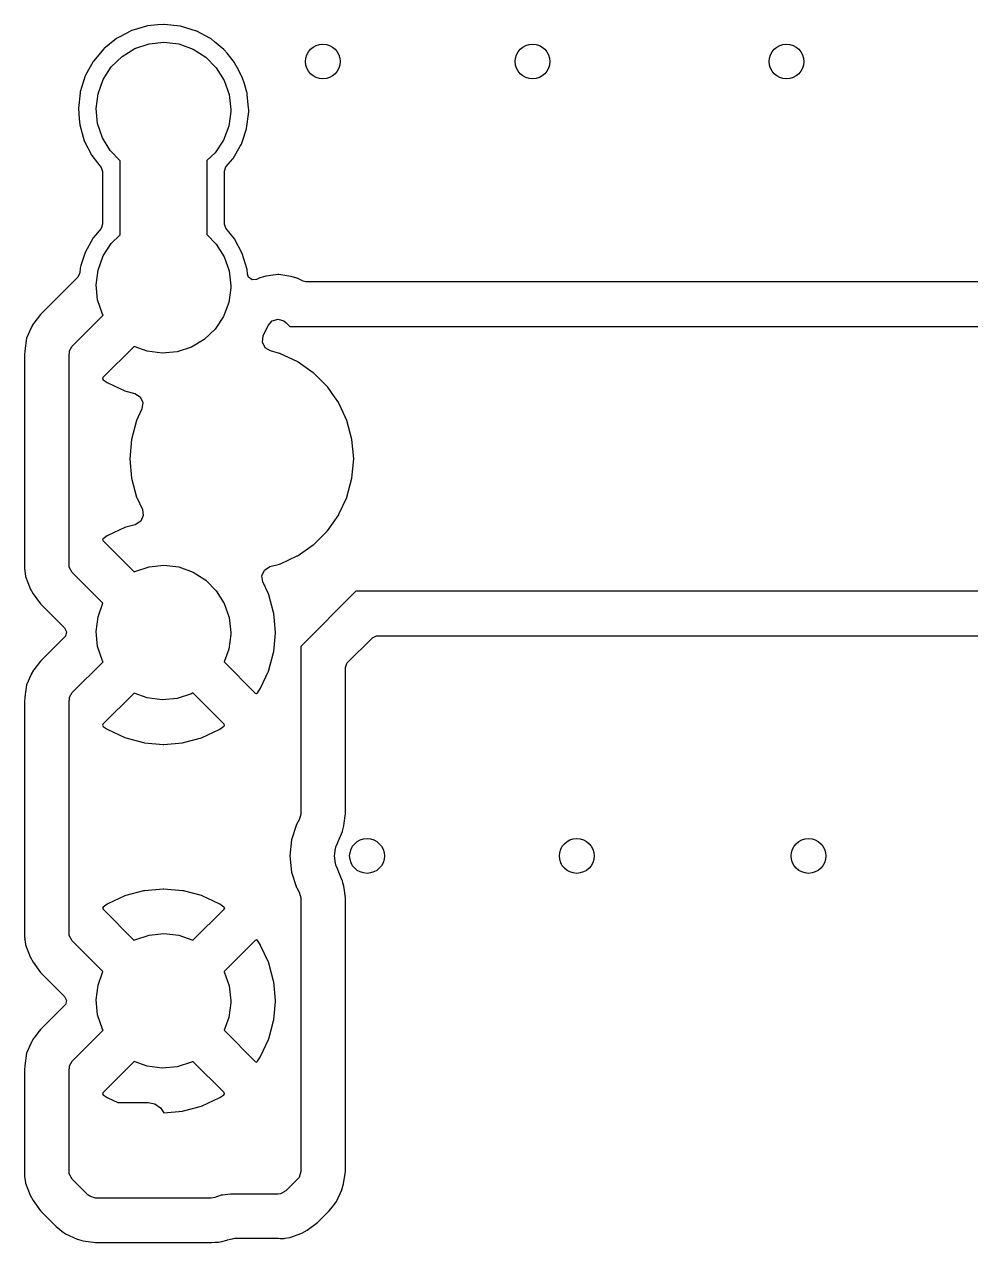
# Model space of a CAD drawing. Extents: x 2.37 to 5.13, y -5.38 to -2.62.
# Drawn here: x 4.275 to 4.703, y -4.355 to -3.803 of the extents above; entities that cross this region are included whole.
import ezdxf

# ---------------------------------------------------------------- set-up
doc = ezdxf.new("R2010")
doc.units = 0
doc.header["$MEASUREMENT"] = 0
doc.layers.add('BLACK', color=7, linetype='CONTINUOUS')

msp = doc.modelspace()

# ---------------------------------------------------------------- linework, layer by layer
at = {"layer": 'BLACK', "linetype": 'CONTINUOUS'}
for p, q in [((4.33057, -3.80382), (4.33008, -3.80397)), ((4.3353, -3.80339), (4.33057, -3.80382)), ((4.33793, -3.80315), (4.3353, -3.80339)), ((4.33808, -3.80314), (4.33793, -3.80315)), ((4.33793, -3.80315), (4.33793, -3.80315)), ((4.34557, -3.80393), (4.33808, -3.80314)), ((4.32118, -3.80708), (4.3168, -3.80937)), ((4.32335, -3.80595), (4.32118, -3.80708)), ((4.32349, -3.80591), (4.32335, -3.80595)), ((4.33008, -3.80397), (4.32349, -3.80591)), ((4.32349, -3.80591), (4.32349, -3.80591)), ((4.35276, -3.80616), (4.34557, -3.80393)), ((4.35289, -3.80622), (4.35276, -3.80616)), ((4.35883, -3.80944), (4.35289, -3.80622)), ((4.31071, -3.81427), (4.30606, -3.81982)), ((4.31081, -3.81416), (4.31071, -3.81427)), ((4.31071, -3.81427), (4.31071, -3.81427)), ((4.31092, -3.81407), (4.31081, -3.81416)), ((4.31656, -3.80953), (4.31092, -3.81407)), ((4.31092, -3.81407), (4.31092, -3.81407)), ((4.31668, -3.80944), (4.31656, -3.80953)), ((4.31656, -3.80953), (4.31656, -3.80953)), ((4.3168, -3.80937), (4.31668, -3.80944)), ((4.3168, -3.80937), (4.3168, -3.80937)), ((4.31902, -3.81769), (4.32482, -3.81412)), ((4.32482, -3.81412), (4.33125, -3.81193)), ((4.33125, -3.81193), (4.33802, -3.81122)), ((4.33802, -3.81122), (4.34477, -3.81203)), ((4.34477, -3.81203), (4.35118, -3.81431)), ((4.35118, -3.81431), (4.35693, -3.81795)), ((4.35939, -3.80974), (4.35883, -3.80944)), ((4.3595, -3.80983), (4.35939, -3.80974)), ((4.36094, -3.81102), (4.3595, -3.80983)), ((4.3595, -3.80983), (4.3595, -3.80983)), ((4.36519, -3.81454), (4.36094, -3.81102)), ((4.36528, -3.81465), (4.36519, -3.81454)), ((4.36659, -3.81626), (4.36528, -3.81465)), ((4.36528, -3.81465), (4.36528, -3.81465)), ((4.30596, -3.81993), (4.30234, -3.82653)), ((4.30606, -3.81982), (4.30596, -3.81993)), ((4.30606, -3.81982), (4.30606, -3.81982)), ((4.31416, -3.82245), (4.31902, -3.81769)), ((4.35693, -3.81795), (4.36172, -3.82278)), ((4.36995, -3.82038), (4.36659, -3.81626)), ((4.37002, -3.8205), (4.36995, -3.82038)), ((4.31048, -3.82817), (4.31416, -3.82245)), ((4.36172, -3.82278), (4.36532, -3.82855)), ((4.37118, -3.82269), (4.37002, -3.8205)), ((4.37002, -3.8205), (4.37002, -3.8205)), ((4.37349, -3.82703), (4.37118, -3.82269)), ((4.30234, -3.82653), (4.30006, -3.83371)), ((4.30815, -3.83456), (4.31048, -3.82817)), ((4.36532, -3.82855), (4.36756, -3.83497)), ((4.37443, -3.83015), (4.37349, -3.82703)), ((4.37555, -3.83385), (4.37443, -3.83015)), ((4.30001, -3.8341), (4.29922, -3.84119)), ((4.30004, -3.83385), (4.30001, -3.8341)), ((4.30006, -3.83371), (4.30004, -3.83385)), ((4.30004, -3.83385), (4.30004, -3.83385)), ((4.3073, -3.84131), (4.30815, -3.83456)), ((4.36756, -3.83497), (4.36832, -3.84173)), ((4.37566, -3.83424), (4.37555, -3.83385)), ((4.37573, -3.83489), (4.37566, -3.83424)), ((4.37633, -3.84105), (4.37573, -3.83489)), ((4.29922, -3.84119), (4.29923, -3.84134)), ((4.29923, -3.84134), (4.29923, -3.84134)), ((4.29923, -3.84134), (4.29962, -3.846)), ((4.30796, -3.84808), (4.3073, -3.84131)), ((4.36832, -3.84173), (4.36831, -3.84258)), ((4.3764, -3.84173), (4.37633, -3.84105)), ((4.37638, -3.84281), (4.3764, -3.84173)), ((4.29962, -3.846), (4.29985, -3.8487)), ((4.36831, -3.84258), (4.36736, -3.84932)), ((4.37544, -3.85028), (4.37638, -3.84281)), ((4.29985, -3.8487), (4.30192, -3.85594)), ((4.31011, -3.85453), (4.30796, -3.84808)), ((4.36736, -3.84932), (4.36494, -3.85568)), ((4.37351, -3.85607), (4.37539, -3.85042)), ((4.37539, -3.85042), (4.37544, -3.85028)), ((4.37539, -3.85042), (4.37539, -3.85042)), ((4.30192, -3.85594), (4.30537, -3.86264)), ((4.31363, -3.86035), (4.31011, -3.85453)), ((4.36494, -3.85568), (4.36118, -3.86134)), ((4.36941, -3.86385), (4.37259, -3.85827)), ((4.37259, -3.85827), (4.37306, -3.85743)), ((4.37306, -3.85743), (4.37351, -3.85607)), ((4.30537, -3.86264), (4.30792, -3.86586)), ((4.31812, -3.865), (4.31363, -3.86035)), ((4.36118, -3.86134), (4.35749, -3.86486)), ((4.36609, -3.86774), (4.36925, -3.86409)), ((4.36925, -3.86409), (4.36934, -3.86398)), ((4.36925, -3.86409), (4.36925, -3.86409)), ((4.36934, -3.86398), (4.36941, -3.86385)), ((4.36941, -3.86385), (4.36941, -3.86385)), ((4.30792, -3.86586), (4.3096, -3.86797)), ((4.3096, -3.86797), (4.31023, -3.86978)), ((4.31023, -3.86978), (4.31023, -3.89371)), ((4.31812, -3.89849), (4.31812, -3.865)), ((4.35749, -3.86486), (4.35749, -3.89844)), ((4.36539, -3.86964), (4.36609, -3.86774)), ((4.36539, -3.89366), (4.36539, -3.86964)), ((4.30955, -3.89558), (4.30606, -3.89974)), ((4.31023, -3.89371), (4.30955, -3.89558)), ((4.36604, -3.8955), (4.36539, -3.89366)), ((4.36995, -3.9003), (4.36604, -3.8955)), ((4.30596, -3.89985), (4.30234, -3.90645)), ((4.30606, -3.89974), (4.30596, -3.89985)), ((4.30606, -3.89974), (4.30606, -3.89974)), ((4.31048, -3.90809), (4.31416, -3.90237)), ((4.31416, -3.90237), (4.31812, -3.89849)), ((4.35749, -3.89844), (4.36172, -3.9027)), ((4.36172, -3.9027), (4.36532, -3.90847)), ((4.37349, -3.90695), (4.36995, -3.9003)), ((4.30229, -3.90659), (4.30042, -3.91248)), ((4.30234, -3.90645), (4.30229, -3.90659)), ((4.30815, -3.91448), (4.31048, -3.90809)), ((4.36532, -3.90847), (4.36756, -3.91489)), ((4.37566, -3.91416), (4.37349, -3.90695)), ((4.30006, -3.91363), (4.29982, -3.91579)), ((4.30042, -3.91248), (4.30006, -3.91363)), ((4.37568, -3.9143), (4.37566, -3.91416)), ((4.29895, -3.91777), (4.28212, -3.93461)), ((4.29979, -3.91604), (4.29895, -3.91777)), ((4.29982, -3.91579), (4.29979, -3.91604)), ((4.3073, -3.92123), (4.30815, -3.91448)), ((4.36756, -3.91489), (4.36832, -3.92165)), ((4.37588, -3.91636), (4.37568, -3.9143)), ((4.37637, -3.91771), (4.37588, -3.91636)), ((4.37798, -3.91888), (4.37637, -3.91771)), ((4.37997, -3.91873), (4.37798, -3.91888)), ((4.38148, -3.91806), (4.37997, -3.91873)), ((4.38158, -3.91803), (4.38148, -3.91806)), ((4.38271, -3.91771), (4.38158, -3.91803)), ((4.38158, -3.91803), (4.38158, -3.91803)), ((4.38417, -3.91729), (4.38271, -3.91771)), ((4.38427, -3.91728), (4.38417, -3.91729)), ((4.38966, -3.91655), (4.38427, -3.91728)), ((4.38427, -3.91728), (4.38427, -3.91728)), ((4.38987, -3.91652), (4.38966, -3.91655)), ((4.39007, -3.91655), (4.38987, -3.91652)), ((4.39545, -3.91737), (4.39007, -3.91655)), ((4.39556, -3.91738), (4.39545, -3.91737)), ((4.39545, -3.91737), (4.39545, -3.91737)), ((4.39823, -3.91819), (4.39556, -3.91738)), ((4.39833, -3.91823), (4.39823, -3.91819)), ((4.40106, -3.91951), (4.39833, -3.91823)), ((4.39833, -3.91823), (4.39833, -3.91823)), ((4.40229, -3.91978), (4.40106, -3.91951)), ((4.30796, -3.928), (4.3073, -3.92123)), ((4.36831, -3.92251), (4.36736, -3.92924)), ((4.36832, -3.92165), (4.36831, -3.92251)), ((4.94041, -3.91978), (4.40229, -3.91978)), ((4.31011, -3.93445), (4.30796, -3.928)), ((4.36736, -3.92924), (4.36494, -3.9356)), ((4.28212, -3.93461), (4.27903, -3.93859)), ((4.29642, -3.9489), (4.31039, -3.93492)), ((4.31039, -3.93492), (4.31011, -3.93445)), ((4.36494, -3.9356), (4.36118, -3.94127)), ((4.27778, -3.9407), (4.27577, -3.94532)), ((4.27789, -3.94051), (4.27778, -3.9407)), ((4.27898, -3.93866), (4.27789, -3.94051)), ((4.27903, -3.93859), (4.27898, -3.93866)), ((4.27898, -3.93866), (4.27898, -3.93866)), ((4.36118, -3.94127), (4.35625, -3.94596)), ((4.38299, -3.94427), (4.38517, -3.9396)), ((4.38517, -3.9396), (4.38702, -3.9375)), ((4.38702, -3.9375), (4.38971, -3.93673)), ((4.38971, -3.93673), (4.39238, -3.93754)), ((4.39238, -3.93754), (4.39318, -3.93819)), ((4.39318, -3.93819), (4.39499, -3.94)), ((4.39499, -3.94), (4.94999, -3.94)), ((4.27577, -3.94532), (4.27495, -3.95101)), ((4.35625, -3.94596), (4.35041, -3.94944)), ((4.3826, -3.94719), (4.38299, -3.94427)), ((4.38382, -3.94971), (4.3826, -3.94719)), ((4.27492, -3.95149), (4.27477, -3.9525)), ((4.27477, -3.9525), (4.27477, -4.0479)), ((4.27494, -3.95122), (4.27492, -3.95149)), ((4.27495, -3.95112), (4.27494, -3.95122)), ((4.27494, -3.95122), (4.27494, -3.95122)), ((4.27495, -3.95101), (4.27495, -3.95112)), ((4.29499, -4.0479), (4.29499, -3.9525)), ((4.29499, -3.9525), (4.29516, -3.9525)), ((4.29516, -3.95101), (4.29642, -3.9489)), ((4.29516, -3.9525), (4.29516, -3.95101)), ((4.32453, -3.94907), (4.31036, -3.96324)), ((4.33042, -3.95126), (4.32453, -3.94907)), ((4.33717, -3.95216), (4.33042, -3.95126)), ((4.34394, -3.95154), (4.33717, -3.95216)), ((4.35041, -3.94944), (4.34394, -3.95154)), ((4.3862, -3.95116), (4.38382, -3.94971)), ((4.39038, -3.95228), (4.3862, -3.95116)), ((4.39059, -3.95233), (4.39038, -3.95228)), ((4.39038, -3.95228), (4.39038, -3.95228)), ((4.39078, -3.95243), (4.39059, -3.95233)), ((4.39841, -3.95598), (4.39078, -3.95243)), ((4.39078, -3.95243), (4.39078, -3.95243)), ((4.3986, -3.95607), (4.39841, -3.95598)), ((4.39841, -3.95598), (4.39841, -3.95598)), ((4.39878, -3.9562), (4.3986, -3.95607)), ((4.40567, -3.96102), (4.39878, -3.9562)), ((4.39878, -3.9562), (4.39878, -3.9562)), ((4.31036, -3.96324), (4.31011, -3.96371)), ((4.31011, -3.96371), (4.31047, -3.96418)), ((4.40584, -3.96114), (4.40567, -3.96102)), ((4.40567, -3.96102), (4.40567, -3.96102)), ((4.4121, -3.96739), (4.40584, -3.96114)), ((4.31047, -3.96418), (4.31228, -3.96544)), ((4.31228, -3.96544), (4.31265, -3.96566)), ((4.31265, -3.96566), (4.32027, -3.96921)), ((4.32027, -3.96921), (4.32067, -3.96936)), ((4.32067, -3.96936), (4.32483, -3.97047)), ((4.41222, -3.96757), (4.4121, -3.96739)), ((4.41527, -3.97193), (4.41222, -3.96757)), ((4.41222, -3.96757), (4.41222, -3.96757)), ((4.32483, -3.97047), (4.32722, -3.97193)), ((4.32722, -3.97193), (4.32844, -3.97444)), ((4.32844, -3.97444), (4.32804, -3.97736)), ((4.41717, -3.97464), (4.41527, -3.97193)), ((4.41726, -3.97483), (4.41717, -3.97464)), ((4.41844, -3.97736), (4.41726, -3.97483)), ((4.41726, -3.97483), (4.41726, -3.97483)), ((4.32804, -3.97736), (4.32557, -3.98265)), ((4.4209, -3.98265), (4.41844, -3.97736)), ((4.32557, -3.98265), (4.32329, -3.99119)), ((4.42319, -3.99119), (4.4209, -3.98265)), ((4.32329, -3.99119), (4.32251, -4)), ((4.42396, -4), (4.42319, -3.99119)), ((4.32251, -4), (4.32329, -4.00881)), ((4.42319, -4.00881), (4.42396, -4)), ((4.32329, -4.00881), (4.32557, -4.01735)), ((4.4209, -4.01735), (4.42319, -4.00881)), ((4.32557, -4.01735), (4.32567, -4.01754)), ((4.32567, -4.01754), (4.32567, -4.01754)), ((4.32567, -4.01754), (4.32821, -4.02299)), ((4.41726, -4.02517), (4.42081, -4.01754)), ((4.42081, -4.01754), (4.4209, -4.01735)), ((4.42081, -4.01754), (4.42081, -4.01754)), ((4.32821, -4.02299), (4.32862, -4.02576)), ((4.32499, -4.02988), (4.32067, -4.03104)), ((4.32748, -4.02831), (4.32499, -4.02988)), ((4.32862, -4.02576), (4.32748, -4.02831)), ((4.4121, -4.03261), (4.41717, -4.02536)), ((4.41717, -4.02536), (4.41726, -4.02517)), ((4.41726, -4.02517), (4.41726, -4.02517)), ((4.31228, -4.03495), (4.31044, -4.03624)), ((4.31265, -4.03474), (4.31228, -4.03495)), ((4.32027, -4.03118), (4.31265, -4.03474)), ((4.32067, -4.03104), (4.32027, -4.03118)), ((4.40584, -4.03886), (4.4121, -4.03261)), ((4.31044, -4.03624), (4.31011, -4.03665)), ((4.31011, -4.03665), (4.31039, -4.03718)), ((4.31039, -4.03718), (4.32452, -4.05131)), ((4.39878, -4.0438), (4.40567, -4.03898)), ((4.40567, -4.03898), (4.40584, -4.03886)), ((4.40567, -4.03898), (4.40567, -4.03898)), ((4.39078, -4.04757), (4.39841, -4.04402)), ((4.39841, -4.04402), (4.3986, -4.04393)), ((4.39841, -4.04402), (4.39841, -4.04402)), ((4.3986, -4.04393), (4.39878, -4.0438)), ((4.27477, -4.0479), (4.27484, -4.04885)), ((4.27484, -4.04885), (4.27484, -4.04898)), ((4.27484, -4.04898), (4.27484, -4.04898)), ((4.27484, -4.04898), (4.27484, -4.04902)), ((4.27484, -4.04902), (4.27484, -4.04902)), ((4.27484, -4.04902), (4.27487, -4.04942)), ((4.27487, -4.04942), (4.2749, -4.05014)), ((4.2749, -4.05014), (4.27491, -4.05019)), ((4.27491, -4.05019), (4.27491, -4.05019)), ((4.27491, -4.05019), (4.27495, -4.05051)), ((4.27495, -4.05051), (4.27496, -4.05059)), ((4.27496, -4.05059), (4.27497, -4.05062)), ((4.27497, -4.05077), (4.27496, -4.05085)), ((4.27496, -4.05085), (4.275, -4.05084)), ((4.27497, -4.05062), (4.27498, -4.05076)), ((4.27498, -4.05077), (4.27497, -4.05077)), ((4.27498, -4.05076), (4.27498, -4.05077)), ((4.275, -4.05084), (4.27534, -4.05335)), ((4.29503, -4.0479), (4.29499, -4.0479)), ((4.29509, -4.04905), (4.29503, -4.0479)), ((4.29643, -4.05151), (4.29509, -4.04905)), ((4.31038, -4.06545), (4.29643, -4.05151)), ((4.32452, -4.05131), (4.32482, -4.05113)), ((4.32482, -4.05113), (4.33125, -4.04894)), ((4.33125, -4.04894), (4.33802, -4.04823)), ((4.33802, -4.04823), (4.34477, -4.04903)), ((4.34477, -4.04903), (4.35118, -4.05132)), ((4.35118, -4.05132), (4.35693, -4.05496)), ((4.38241, -4.05301), (4.38355, -4.05046)), ((4.38355, -4.05046), (4.38604, -4.04888)), ((4.38604, -4.04888), (4.39038, -4.04772)), ((4.39038, -4.04772), (4.39059, -4.04767)), ((4.39038, -4.04772), (4.39038, -4.04772)), ((4.39059, -4.04767), (4.39078, -4.04757)), ((4.27534, -4.05335), (4.27735, -4.05874)), ((4.35693, -4.05496), (4.36172, -4.05979)), ((4.38283, -4.05577), (4.38241, -4.05301)), ((4.38536, -4.0612), (4.38283, -4.05577)), ((4.27735, -4.05874), (4.27869, -4.0612)), ((4.27869, -4.0612), (4.28214, -4.0658)), ((4.36172, -4.05979), (4.36532, -4.06556)), ((4.38551, -4.06161), (4.38536, -4.0612)), ((4.38768, -4.06973), (4.38551, -4.06161)), ((4.42499, -4.06), (4.39999, -4.085)), ((4.96499, -4.06), (4.42499, -4.06)), ((4.28214, -4.0658), (4.29301, -4.07668)), ((4.30815, -4.07157), (4.31038, -4.06545)), ((4.36532, -4.06556), (4.36756, -4.07198)), ((4.3073, -4.07831), (4.30815, -4.07157)), ((4.36756, -4.07198), (4.36832, -4.07874)), ((4.38776, -4.07015), (4.38768, -4.06973)), ((4.38849, -4.07852), (4.38776, -4.07015)), ((4.29301, -4.07668), (4.29386, -4.07849)), ((4.29386, -4.07849), (4.29334, -4.08041)), ((4.30796, -4.08508), (4.3073, -4.07831)), ((4.36831, -4.07959), (4.36736, -4.08633)), ((4.36832, -4.07874), (4.36831, -4.07959)), ((4.38776, -4.08733), (4.38849, -4.07896)), ((4.38849, -4.07896), (4.38849, -4.07852)), ((4.29301, -4.0808), (4.28212, -4.09169)), ((4.29334, -4.08041), (4.29301, -4.0808)), ((4.31011, -4.09154), (4.30796, -4.08508)), ((4.39999, -4.085), (4.39999, -4.16108)), ((4.42106, -4.09252), (4.43251, -4.08107)), ((4.43251, -4.08107), (4.43432, -4.08023)), ((4.43432, -4.08023), (4.43457, -4.08022)), ((4.43457, -4.08022), (4.95541, -4.08022)), ((4.36736, -4.08633), (4.36521, -4.092)), ((4.38551, -4.09587), (4.38768, -4.08775)), ((4.38768, -4.08775), (4.38776, -4.08733)), ((4.27898, -4.09575), (4.27789, -4.09759)), ((4.27903, -4.09567), (4.27898, -4.09575)), ((4.27898, -4.09575), (4.27898, -4.09575)), ((4.28212, -4.09169), (4.27903, -4.09567)), ((4.29642, -4.10599), (4.31039, -4.09201)), ((4.31039, -4.09201), (4.31011, -4.09154)), ((4.36521, -4.092), (4.37939, -4.10619)), ((4.38181, -4.1039), (4.38536, -4.09628)), ((4.38536, -4.09628), (4.38551, -4.09587)), ((4.42021, -4.09458), (4.42089, -4.09271)), ((4.42021, -4.16108), (4.42021, -4.09458)), ((4.42089, -4.09271), (4.42106, -4.09252)), ((4.27778, -4.09778), (4.27577, -4.1024)), ((4.27789, -4.09759), (4.27778, -4.09778)), ((4.27577, -4.1024), (4.27495, -4.1081)), ((4.29516, -4.1081), (4.29642, -4.10599)), ((4.32453, -4.10615), (4.31036, -4.12033)), ((4.33042, -4.10835), (4.32453, -4.10615)), ((4.35041, -4.10653), (4.34394, -4.10863)), ((4.35106, -4.10614), (4.35041, -4.10653)), ((4.36522, -4.1203), (4.35106, -4.10614)), ((4.37939, -4.10619), (4.37986, -4.10644)), ((4.37986, -4.10644), (4.38033, -4.10607)), ((4.38033, -4.10607), (4.38159, -4.10427)), ((4.38159, -4.10427), (4.38181, -4.1039)), ((4.27492, -4.10858), (4.27477, -4.10958)), ((4.27477, -4.10958), (4.27477, -4.21482)), ((4.27494, -4.10831), (4.27492, -4.10858)), ((4.27495, -4.1082), (4.27494, -4.10831)), ((4.27494, -4.10831), (4.27494, -4.10831)), ((4.27495, -4.1081), (4.27495, -4.1082)), ((4.29499, -4.21482), (4.29499, -4.10958)), ((4.29499, -4.10958), (4.29516, -4.10958)), ((4.29516, -4.10958), (4.29516, -4.1081)), ((4.33717, -4.10925), (4.33042, -4.10835)), ((4.34394, -4.10863), (4.33717, -4.10925)), ((4.31036, -4.12033), (4.31011, -4.12079)), ((4.31011, -4.12079), (4.31047, -4.12126)), ((4.31047, -4.12126), (4.31228, -4.12253)), ((4.31228, -4.12253), (4.31265, -4.12274)), ((4.31265, -4.12274), (4.32027, -4.1263)), ((4.35534, -4.1263), (4.36296, -4.12274)), ((4.36296, -4.12274), (4.36334, -4.12253)), ((4.36334, -4.12253), (4.36517, -4.12124)), ((4.36517, -4.12124), (4.3655, -4.12083)), ((4.3655, -4.12083), (4.36522, -4.1203)), ((4.32027, -4.1263), (4.32067, -4.12644)), ((4.32067, -4.12644), (4.32879, -4.12862)), ((4.32879, -4.12862), (4.32922, -4.12869)), ((4.32922, -4.12869), (4.33759, -4.12943)), ((4.33759, -4.12943), (4.33802, -4.12943)), ((4.33802, -4.12943), (4.3464, -4.12869)), ((4.3464, -4.12869), (4.34682, -4.12862)), ((4.34682, -4.12862), (4.35494, -4.12644)), ((4.35494, -4.12644), (4.35534, -4.1263)), ((4.39999, -4.16108), (4.39932, -4.16356)), ((4.41968, -4.16509), (4.4201, -4.16186)), ((4.4201, -4.16186), (4.42021, -4.16108)), ((4.39805, -4.16577), (4.39579, -4.17273)), ((4.39932, -4.16356), (4.39805, -4.16577)), ((4.41885, -4.1688), (4.41952, -4.16632)), ((4.41952, -4.16632), (4.41968, -4.16509)), ((4.39579, -4.17273), (4.39502, -4.18)), ((4.41678, -4.17376), (4.41683, -4.17367)), ((4.41683, -4.17367), (4.41693, -4.17343)), ((4.41693, -4.17343), (4.41882, -4.16889)), ((4.41882, -4.16889), (4.41885, -4.1688)), ((4.41882, -4.16889), (4.41882, -4.16889)), ((4.41524, -4.18), (4.41558, -4.17781)), ((4.41558, -4.17781), (4.41564, -4.17726)), ((4.41564, -4.17726), (4.41576, -4.17672)), ((4.41576, -4.17672), (4.41596, -4.17544)), ((4.41596, -4.17544), (4.41655, -4.17428)), ((4.41655, -4.17428), (4.41674, -4.17384)), ((4.41674, -4.17384), (4.41676, -4.17382)), ((4.41674, -4.17384), (4.41674, -4.17384)), ((4.41676, -4.17382), (4.41677, -4.17378)), ((4.41677, -4.17378), (4.41678, -4.17376)), ((4.41678, -4.17376), (4.41678, -4.17376)), ((4.39502, -4.18), (4.39579, -4.18727)), ((4.41558, -4.18219), (4.41524, -4.18)), ((4.41561, -4.18249), (4.41558, -4.18219)), ((4.41564, -4.18274), (4.41561, -4.18249)), ((4.41576, -4.18328), (4.41564, -4.18274)), ((4.41596, -4.18456), (4.41576, -4.18328)), ((4.41655, -4.18571), (4.41596, -4.18456)), ((4.39579, -4.18727), (4.39805, -4.19423)), ((4.41674, -4.18616), (4.41655, -4.18571)), ((4.41676, -4.18618), (4.41674, -4.18616)), ((4.41674, -4.18616), (4.41674, -4.18616)), ((4.41677, -4.18622), (4.41676, -4.18618)), ((4.41683, -4.18633), (4.41677, -4.18622)), ((4.41692, -4.18655), (4.41683, -4.18633)), ((4.4188, -4.19109), (4.41692, -4.18655)), ((4.32879, -4.19579), (4.32067, -4.19797)), ((4.32922, -4.19572), (4.32879, -4.19579)), ((4.33759, -4.19498), (4.32922, -4.19572)), ((4.33802, -4.19498), (4.33759, -4.19498)), ((4.3464, -4.19572), (4.33802, -4.19498)), ((4.34682, -4.19579), (4.3464, -4.19572)), ((4.35494, -4.19797), (4.34682, -4.19579)), ((4.39805, -4.19423), (4.39818, -4.19445)), ((4.39818, -4.19445), (4.39818, -4.19445)), ((4.39818, -4.19445), (4.39932, -4.19644)), ((4.41885, -4.1912), (4.4188, -4.19109)), ((4.4191, -4.19211), (4.41885, -4.1912)), ((4.41941, -4.19328), (4.4191, -4.19211)), ((4.41952, -4.19368), (4.41941, -4.19328)), ((4.41953, -4.19378), (4.41952, -4.19368)), ((4.41964, -4.19464), (4.41953, -4.19378)), ((4.41953, -4.19378), (4.41953, -4.19378)), ((4.42021, -4.19892), (4.41964, -4.19464)), ((4.32027, -4.19811), (4.31265, -4.20167)), ((4.32067, -4.19797), (4.32027, -4.19811)), ((4.35534, -4.19811), (4.35494, -4.19797)), ((4.36296, -4.20167), (4.35534, -4.19811)), ((4.39932, -4.19644), (4.39999, -4.19892)), ((4.39999, -4.19892), (4.39999, -4.32295)), ((4.42021, -4.32295), (4.42021, -4.19892)), ((4.31044, -4.20317), (4.31011, -4.20358)), ((4.31011, -4.20358), (4.31039, -4.20411)), ((4.31039, -4.20411), (4.32452, -4.21824)), ((4.31228, -4.20188), (4.31044, -4.20317)), ((4.31265, -4.20167), (4.31228, -4.20188)), ((4.35111, -4.21822), (4.36525, -4.20408)), ((4.36334, -4.20188), (4.36296, -4.20167)), ((4.36514, -4.20314), (4.36334, -4.20188)), ((4.36551, -4.20362), (4.36514, -4.20314)), ((4.36525, -4.20408), (4.36551, -4.20362)), ((4.27477, -4.21482), (4.27484, -4.21578)), ((4.27484, -4.21578), (4.27484, -4.21591)), ((4.27484, -4.21591), (4.27484, -4.21591)), ((4.27484, -4.21591), (4.2749, -4.21706)), ((4.2749, -4.21706), (4.27491, -4.21712)), ((4.27491, -4.21712), (4.27491, -4.21712)), ((4.27491, -4.21712), (4.27495, -4.21743)), ((4.27495, -4.21743), (4.27496, -4.21752)), ((4.27496, -4.21752), (4.27497, -4.21755)), ((4.27497, -4.2177), (4.27496, -4.21778)), ((4.27496, -4.21778), (4.275, -4.21777)), ((4.27497, -4.21755), (4.27498, -4.21769)), ((4.27498, -4.2177), (4.27497, -4.2177)), ((4.27498, -4.21769), (4.27498, -4.2177)), ((4.275, -4.21777), (4.27534, -4.22028)), ((4.29503, -4.21482), (4.29499, -4.21482)), ((4.29509, -4.21598), (4.29503, -4.21482)), ((4.29643, -4.21844), (4.29509, -4.21598)), ((4.32482, -4.21806), (4.33125, -4.21587)), ((4.33125, -4.21587), (4.33802, -4.21516)), ((4.33802, -4.21516), (4.34477, -4.21596)), ((4.34477, -4.21596), (4.35111, -4.21822)), ((4.27534, -4.22028), (4.27735, -4.22567)), ((4.31038, -4.23238), (4.29643, -4.21844)), ((4.32452, -4.21824), (4.32482, -4.21806)), ((4.37937, -4.21825), (4.36525, -4.23237)), ((4.3799, -4.21797), (4.37937, -4.21825)), ((4.38031, -4.2183), (4.3799, -4.21797)), ((4.38159, -4.22014), (4.38031, -4.2183)), ((4.38181, -4.22051), (4.38159, -4.22014)), ((4.38536, -4.22813), (4.38181, -4.22051)), ((4.27735, -4.22567), (4.27869, -4.22813)), ((4.27869, -4.22813), (4.28214, -4.23273)), ((4.38551, -4.22854), (4.38536, -4.22813)), ((4.38768, -4.23666), (4.38551, -4.22854)), ((4.28214, -4.23273), (4.29301, -4.24361)), ((4.30815, -4.23849), (4.31038, -4.23238)), ((4.36525, -4.23237), (4.36532, -4.23249)), ((4.36532, -4.23249), (4.36756, -4.23891)), ((4.3073, -4.24524), (4.30815, -4.23849)), ((4.36756, -4.23891), (4.36832, -4.24567)), ((4.38776, -4.23708), (4.38768, -4.23666)), ((4.38849, -4.24545), (4.38776, -4.23708)), ((4.29301, -4.24361), (4.29386, -4.24542)), ((4.29386, -4.24542), (4.29334, -4.24734)), ((4.30796, -4.25201), (4.3073, -4.24524)), ((4.38849, -4.24588), (4.38849, -4.24545)), ((4.29301, -4.24773), (4.28212, -4.25862)), ((4.29334, -4.24734), (4.29301, -4.24773)), ((4.36831, -4.24652), (4.36736, -4.25326)), ((4.36832, -4.24567), (4.36831, -4.24652)), ((4.38776, -4.25426), (4.38849, -4.24588)), ((4.31011, -4.25847), (4.30796, -4.25201)), ((4.36736, -4.25326), (4.36521, -4.25893)), ((4.38551, -4.2628), (4.38768, -4.25468)), ((4.38768, -4.25468), (4.38776, -4.25426)), ((4.2815, -4.25942), (4.27903, -4.2626)), ((4.28207, -4.25869), (4.2815, -4.25942)), ((4.28212, -4.25862), (4.28207, -4.25869)), ((4.28207, -4.25869), (4.28207, -4.25869)), ((4.29642, -4.27292), (4.31039, -4.25894)), ((4.31039, -4.25894), (4.31011, -4.25847)), ((4.36521, -4.25893), (4.37939, -4.27312)), ((4.27778, -4.26471), (4.27577, -4.26933)), ((4.27801, -4.26431), (4.27778, -4.26471)), ((4.27898, -4.26268), (4.27801, -4.26431)), ((4.27903, -4.2626), (4.27898, -4.26268)), ((4.27898, -4.26268), (4.27898, -4.26268)), ((4.38181, -4.27083), (4.38536, -4.26321)), ((4.38536, -4.26321), (4.38551, -4.2628)), ((4.27577, -4.26933), (4.27495, -4.27503)), ((4.29516, -4.27503), (4.29642, -4.27292)), ((4.32453, -4.27308), (4.31036, -4.28726)), ((4.33042, -4.27527), (4.32453, -4.27308)), ((4.35106, -4.27307), (4.35041, -4.27346)), ((4.36522, -4.28723), (4.35106, -4.27307)), ((4.37986, -4.27337), (4.38033, -4.273)), ((4.38033, -4.273), (4.38159, -4.2712)), ((4.38159, -4.2712), (4.38181, -4.27083)), ((4.27492, -4.2755), (4.27477, -4.27651)), ((4.27477, -4.27651), (4.27477, -4.32295)), ((4.27494, -4.27524), (4.27492, -4.2755)), ((4.27495, -4.27513), (4.27494, -4.27524)), ((4.27494, -4.27524), (4.27494, -4.27524)), ((4.27495, -4.27503), (4.27495, -4.27513)), ((4.29499, -4.32295), (4.29499, -4.27651)), ((4.29499, -4.27651), (4.29516, -4.27651)), ((4.29516, -4.27651), (4.29516, -4.27503)), ((4.33717, -4.27617), (4.33042, -4.27527)), ((4.34394, -4.27556), (4.33717, -4.27617)), ((4.35041, -4.27346), (4.34394, -4.27556)), ((4.37939, -4.27312), (4.37986, -4.27337)), ((4.31036, -4.28726), (4.31011, -4.28772)), ((4.31011, -4.28772), (4.31047, -4.28819)), ((4.31047, -4.28819), (4.31228, -4.28946)), ((4.31228, -4.28946), (4.31265, -4.28967)), ((4.36296, -4.28967), (4.36334, -4.28946)), ((4.36334, -4.28946), (4.36517, -4.28817)), ((4.36517, -4.28817), (4.3655, -4.28776)), ((4.3655, -4.28776), (4.36522, -4.28723)), ((4.31265, -4.28967), (4.31715, -4.29177)), ((4.31715, -4.29177), (4.33083, -4.29177)), ((4.33083, -4.29177), (4.33384, -4.29237)), ((4.33384, -4.29237), (4.33639, -4.29408)), ((4.33639, -4.29408), (4.33792, -4.29636)), ((4.34682, -4.29555), (4.35494, -4.29337)), ((4.35494, -4.29337), (4.35534, -4.29322)), ((4.35534, -4.29322), (4.36296, -4.28967)), ((4.33792, -4.29636), (4.33802, -4.29636)), ((4.33802, -4.29636), (4.3464, -4.29562)), ((4.3464, -4.29562), (4.34682, -4.29555)), ((4.27477, -4.32295), (4.27477, -4.32298)), ((4.27477, -4.32298), (4.27484, -4.32426)), ((4.27484, -4.32426), (4.27489, -4.32511)), ((4.27489, -4.32511), (4.275, -4.32616)), ((4.275, -4.32616), (4.27501, -4.3262)), ((4.27501, -4.3262), (4.27501, -4.3262)), ((4.27501, -4.3262), (4.27532, -4.32815)), ((4.27532, -4.32815), (4.27535, -4.3283)), ((4.27535, -4.3283), (4.27736, -4.33369)), ((4.2951, -4.324), (4.29499, -4.32295)), ((4.29644, -4.32645), (4.2951, -4.324)), ((4.30354, -4.33355), (4.29644, -4.32645)), ((4.39854, -4.32645), (4.39319, -4.3318)), ((4.3992, -4.32563), (4.39854, -4.32645)), ((4.39999, -4.32295), (4.3992, -4.32563)), ((4.41939, -4.32864), (4.42021, -4.32295)), ((4.27736, -4.33369), (4.2787, -4.33614)), ((4.30436, -4.33421), (4.30354, -4.33355)), ((4.36395, -4.33375), (4.36098, -4.33474)), ((4.36421, -4.33367), (4.36395, -4.33375)), ((4.36395, -4.33375), (4.36395, -4.33375)), ((4.36448, -4.33364), (4.36421, -4.33367)), ((4.36811, -4.33326), (4.36448, -4.33364)), ((4.36448, -4.33364), (4.36448, -4.33364)), ((4.36824, -4.33325), (4.36811, -4.33326)), ((4.36811, -4.33326), (4.36811, -4.33326)), ((4.38969, -4.33325), (4.36824, -4.33325)), ((4.39074, -4.33313), (4.38969, -4.33325)), ((4.39319, -4.3318), (4.39074, -4.33313)), ((4.41621, -4.33656), (4.4186, -4.33132)), ((4.4186, -4.33132), (4.41939, -4.32864)), ((4.2787, -4.33614), (4.28215, -4.34075)), ((4.30704, -4.335), (4.30436, -4.33421)), ((4.35941, -4.335), (4.30704, -4.335)), ((4.36098, -4.33474), (4.35941, -4.335)), ((4.41283, -4.34075), (4.41428, -4.33914)), ((4.41428, -4.33914), (4.41494, -4.33831)), ((4.41494, -4.33831), (4.41621, -4.33656)), ((4.28215, -4.34075), (4.28924, -4.34784)), ((4.40749, -4.34609), (4.41283, -4.34075)), ((4.28924, -4.34784), (4.29085, -4.34929)), ((4.29085, -4.34929), (4.29168, -4.34995)), ((4.29168, -4.34995), (4.29343, -4.35122)), ((4.40043, -4.35088), (4.40288, -4.34954)), ((4.40288, -4.34954), (4.40749, -4.34609)), ((4.29343, -4.35122), (4.29867, -4.35361)), ((4.29867, -4.35361), (4.29877, -4.35364)), ((4.29877, -4.35364), (4.29877, -4.35364)), ((4.29877, -4.35364), (4.30074, -4.35422)), ((4.30074, -4.35422), (4.30135, -4.3544)), ((4.30135, -4.3544), (4.30704, -4.35522)), ((4.30704, -4.35522), (4.35941, -4.35522)), ((4.35941, -4.35522), (4.35947, -4.35521)), ((4.35947, -4.35521), (4.36118, -4.35507)), ((4.35947, -4.35521), (4.35947, -4.35521)), ((4.36118, -4.35507), (4.36265, -4.35496)), ((4.36265, -4.35496), (4.36422, -4.3547)), ((4.36422, -4.3547), (4.36428, -4.35469)), ((4.36428, -4.35469), (4.36646, -4.35415)), ((4.36428, -4.35469), (4.36428, -4.35469)), ((4.36646, -4.35415), (4.36677, -4.35394)), ((4.36677, -4.35394), (4.36813, -4.35367)), ((4.36813, -4.35367), (4.3682, -4.35365)), ((4.3682, -4.35365), (4.36882, -4.35351)), ((4.36882, -4.35351), (4.36904, -4.35349)), ((4.36904, -4.35349), (4.37016, -4.35327)), ((4.37016, -4.35327), (4.38984, -4.35327)), ((4.38984, -4.35327), (4.39059, -4.35342)), ((4.39059, -4.35342), (4.39181, -4.35335)), ((4.39181, -4.35335), (4.39181, -4.35335)), ((4.39181, -4.35335), (4.39185, -4.35335)), ((4.39185, -4.35335), (4.39189, -4.35334)), ((4.39189, -4.35334), (4.39253, -4.35328)), ((4.39189, -4.35334), (4.39189, -4.35334)), ((4.39253, -4.35328), (4.3929, -4.35324)), ((4.3929, -4.35324), (4.39294, -4.35323)), ((4.39294, -4.35323), (4.3949, -4.35291)), ((4.3949, -4.35291), (4.39504, -4.35289)), ((4.3949, -4.35291), (4.3949, -4.35291)), ((4.39504, -4.35289), (4.40043, -4.35088))]:
    msp.add_line(p, q, dxfattribs=at)
at = {"layer": 'BLACK'}
for centre in [(4.41, -3.82), (4.505, -3.82), (4.62, -3.82), (4.43, -4.18), (4.525, -4.18), (4.63, -4.18)]:
    msp.add_circle(centre, 0.00787, dxfattribs=at)

doc.saveas('drawing.dxf')
